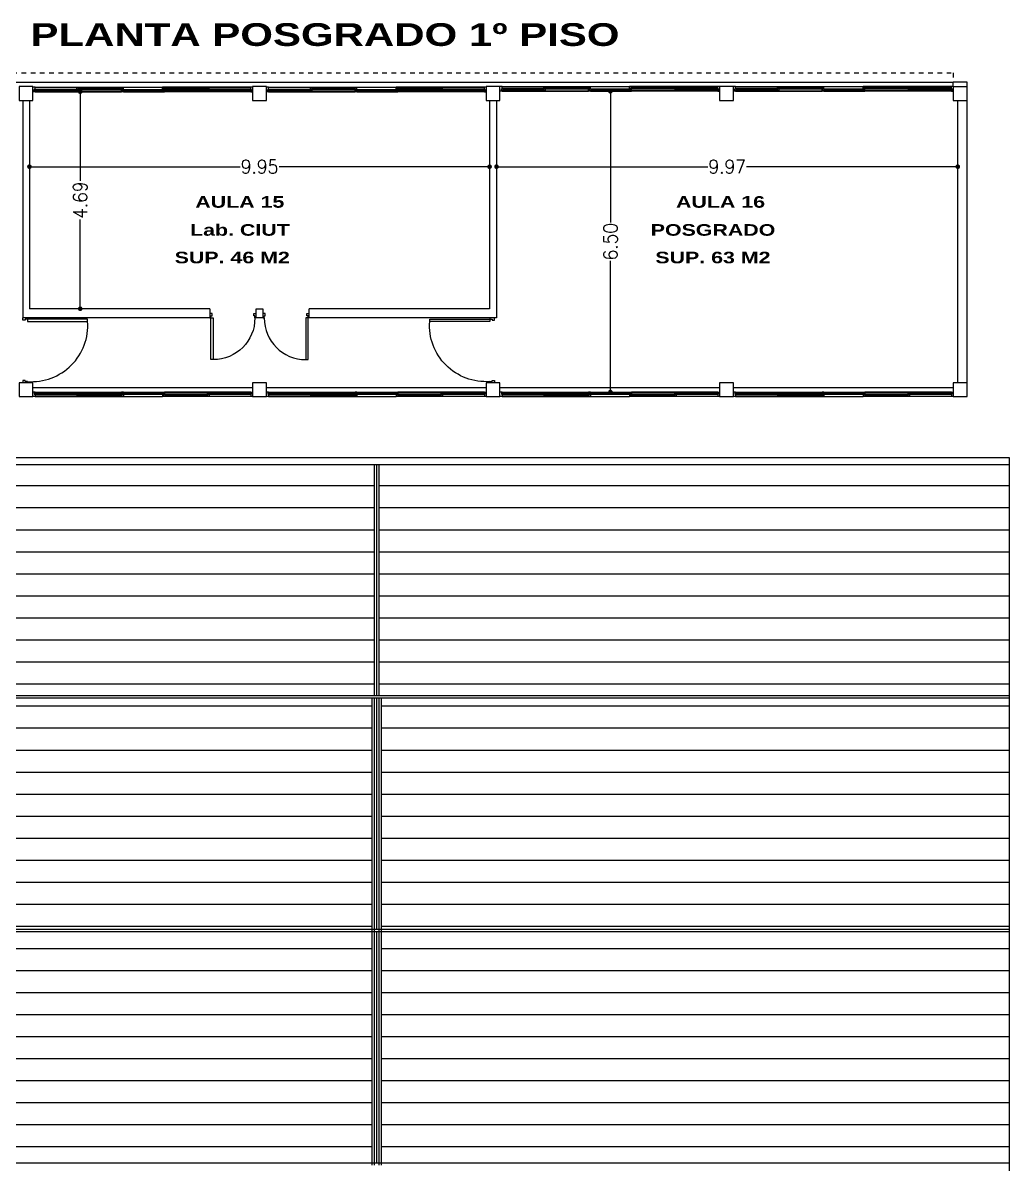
# Model space of a CAD drawing. Header units: millimetres. Extents: x -735 to -481, y 85 to 450.
# Drawn here: x -617.82 to -596.49, y 371.57 to 396.24 of the extents above; entities that cross this region are included whole.
import ezdxf

# ---------------------------------------------------------------- set-up
doc = ezdxf.new("R2010")
doc.units = ezdxf.units.MM
doc.header["$PDMODE"] = 35
doc.header["$PDSIZE"] = -2
doc.linetypes.add('DASHED', pattern=[0.75, 0.5, -0.25])
doc.layers.get('0').update_dxf_attribs({"color": 6, "linetype": 'CONTINUOUS'})
doc.layers.get('Defpoints').update_dxf_attribs({"linetype": 'CONTINUOUS'})
for name, color, linetype in [('A-CARPINTERIAS PUERTAS', 2, 'CONTINUOUS'), ('A-CARPINTERIAS VENTANAS', 2, 'CONTINUOUS'), ('A-MUROS', 5, 'CONTINUOUS'), ('A-PROYECCION', 3, 'DASHED'), ('A-TECHOS', 6, 'CONTINUOUS'), ('CARPINTERIAS', 2, 'CONTINUOUS'), ('dib - muro vista1', 1, 'CONTINUOUS'), ('dib - muro vista2', 2, 'CONTINUOUS'), ('dib - texto', 2, 'CONTINUOUS'), ('E-COLUMNAS CUADRADAS', 6, 'CONTINUOUS'), ('ESTRUCTURA', 6, 'CONTINUOUS'), ('T-COTAS', 6, 'CONTINUOUS')]:
    doc.layers.add(name, color=color, linetype=linetype)
doc.styles.add('ROMANS', font='romans', dxfattribs={"width": 0.9})
doc.styles.add('STYLE1', font='swisseb.ttf', dxfattribs={"width": 1.32})
doc.dimstyles.new('COTAS1', dxfattribs={"dimtxt": 0.3, "dimasz": 0.1, "dimexe": 0.6, "dimexo": 0.2, "dimgap": 0.01, "dimtad": 0, "dimzin": 0, "dimdsep": 46, "dimtxsty": 'ROMANS', "dimblk": 'DOT', "dimcen": 2.5, "dimse1": 1, "dimse2": 1, "dimclrd": 256, "dimclre": 1, "dimclrt": 256, "dimadec": 0, "dimazin": 0, "dimtfac": 1, "dimtofl": 0, "dimtmove": 2, "dimatfit": 3, "dimldrblk": 'ARCHTICK', "dimfxl": 1, "dimtolj": 1, "dimtzin": 0, "dimarcsym": 0})
pattern_1 = [(0, (0.15, 0), (1e-16, 0.47625), [])]

# ---------------------------------------------------------------- blocks, each defined once
blk = doc.blocks.new('v9')
at = {"layer": 'CARPINTERIAS'}
for p, q in [((0.045, 0), (0, 0)), ((0.045, -0.1), (0, -0.1)), ((1.915, -0.05), (0.03, -0.05)), ((0.045, -0.05), (0.045, 0)), ((0.045, -0.1), (0.045, -0.09)), ((0.06, -0.05), (0.95, -0.05)), ((0.06, -0.09), (0.95, -0.09)), ((0.98, -0.01), (1.905, -0.01)), ((0.98, -0.05), (1.905, -0.05)), ((1.915, -0.01), (1.915, 0)), ((1.915, 0), (1.955, 0)), ((1.915, -0.1), (1.915, -0.05)), ((1.955, -0.1), (1.915, -0.1)), ((1.955, -0.05), (1.955, 0)), ((1.955, -0.05), (1.955, 0)), ((1.955, -0.1), (1.955, -0.09)), ((1.955, -0.1), (1.955, -0.09)), ((1.97, -0.05), (2.786, -0.05)), ((1.97, -0.09), (2.786, -0.09)), ((2.801, -0.05), (2.801, 0)), ((2.801, -0.05), (2.801, 0)), ((2.841, 0), (2.801, 0)), ((2.801, -0.1), (2.801, -0.09)), ((2.801, -0.1), (2.801, -0.09)), ((2.801, -0.1), (2.841, -0.1)), ((2.841, -0.01), (2.841, 0)), ((2.841, -0.1), (2.841, -0.05)), ((2.841, -0.05), (4.726, -0.05)), ((3.776, -0.01), (2.851, -0.01)), ((3.776, -0.05), (2.851, -0.05)), ((4.696, -0.05), (3.806, -0.05)), ((4.696, -0.09), (3.806, -0.09)), ((4.711, -0.05), (4.711, 0)), ((4.748, 0), (4.711, 0)), ((4.711, -0.1), (4.711, -0.09)), ((4.711, -0.1), (4.748, -0.1))]:
    blk.add_line(p, q, dxfattribs=at)
at = {"layer": 'CARPINTERIAS', "color": 1}
for p, q in [((0.045, 0), (1.915, 0)), ((4.711, 0), (2.841, 0)), ((0.95, -0.01), (0.045, -0.01)), ((0.045, -0.1), (1.915, -0.1)), ((0.06, -0.07), (0.95, -0.07)), ((0.98, -0.03), (1.905, -0.03)), ((0.98, -0.09), (1.915, -0.09)), ((1.955, 0), (2.801, 0)), ((1.955, -0.1), (2.801, -0.1)), ((1.97, -0.07), (2.786, -0.07)), ((3.776, -0.09), (2.841, -0.09)), ((4.711, -0.1), (2.841, -0.1)), ((3.776, -0.03), (2.851, -0.03)), ((3.806, -0.01), (4.711, -0.01)), ((4.696, -0.07), (3.806, -0.07))]:
    blk.add_line(p, q, dxfattribs=at)
at = {"layer": 'CARPINTERIAS'}
for points in [[(0.03, -0.05), (0.06, -0.05), (0.06, -0.09), (0.03, -0.09)], [(0.95, -0.01), (0.98, -0.01), (0.98, -0.05), (0.95, -0.05)], [(0.95, -0.05), (0.98, -0.05), (0.98, -0.09), (0.95, -0.09)], [(1.905, -0.01), (1.93, -0.01), (1.93, -0.05), (1.905, -0.05)], [(1.94, -0.05), (1.97, -0.05), (1.97, -0.09), (1.94, -0.09)], [(2.816, -0.05), (2.786, -0.05), (2.786, -0.09), (2.816, -0.09)], [(2.851, -0.01), (2.826, -0.01), (2.826, -0.05), (2.851, -0.05)], [(3.806, -0.01), (3.776, -0.01), (3.776, -0.05), (3.806, -0.05)], [(3.806, -0.05), (3.776, -0.05), (3.776, -0.09), (3.806, -0.09)], [(4.726, -0.05), (4.696, -0.05), (4.696, -0.09), (4.726, -0.09)]]:
    blk.add_lwpolyline(points, close=True, dxfattribs=at)
blk = doc.blocks.new('P90')
at = {"color": 3}
blk.add_lwpolyline([(0.0246, 0.1), (0.0746, 0.1), (0.0746, 1), (0.0246, 1)], close=True, dxfattribs=at)
at = {"color": 2}
for points in [[(0, 0.1), (0.0246, 0.1), (0.0246, 0.05), (0.0496, 0.05), (0.0496, 0), (0.0246, 0), (0.0246, 0), (0, 0)], [(0.9992, 0.1), (0.9746, 0.1), (0.9746, 0.05), (0.9496, 0.05), (0.9496, 0), (0.9746, 0), (0.9746, 0), (0.9992, 0)]]:
    blk.add_lwpolyline(points, dxfattribs=at)
at = {"color": 1}
blk.add_arc((0.0746, 0.1), 0.9, 0, 90, dxfattribs=at)
blk = doc.blocks.new('puerta1.4')
at = {"color": 3}
blk.add_lwpolyline([(9.878, 28.775), (9.928, 28.775), (9.928, 30.075), (9.878, 30.075)], close=True, dxfattribs=at)
at = {"color": 2}
for points in [[(9.853, 28.775), (9.878, 28.775), (9.878, 28.725), (9.903, 28.725), (9.903, 28.675), (9.878, 28.675), (9.878, 28.675), (9.853, 28.675)], [(11.252, 28.775), (11.228, 28.775), (11.228, 28.725), (11.203, 28.725), (11.203, 28.675), (11.228, 28.675), (11.228, 28.675), (11.252, 28.675)]]:
    blk.add_lwpolyline(points, dxfattribs=at)
at = {"color": 1}
blk.add_arc((10.012, 28.86), 1.218, 356.0169, 93.9831, dxfattribs=at)
blk = doc.blocks.new('_Dot')
at = {"color": 0, "linetype": 'ByBlock', "lineweight": -2}
blk.add_line((-0.5, 0), (-1, 0), dxfattribs=at)
at = {"color": 0, "linetype": 'ByBlock', "const_width": 0.5}
blk.add_lwpolyline([(-0.25, 0, 1), (0.25, 0, 1)], format="xyb", close=True, dxfattribs=at)
blk = doc.blocks.new('*D65')
at = {"layer": 'Defpoints', "color": 0, "transparency": 16777216}
for p in [(-607.726, 393.132), (-617.672, 392.312), (-607.726, 392.312)]:
    blk.add_point(p, dxfattribs=at)
at = {"layer": 'T-COTAS', "lineweight": -2, "transparency": 16777216}
for p, q in [((-617.572, 393.132), (-613.12, 393.132)), ((-607.826, 393.132), (-612.277, 393.132))]:
    blk.add_line(p, q, dxfattribs=at)
at = {"layer": 'T-COTAS', "lineweight": -2, "transparency": 16777216, "xscale": 0.1, "yscale": 0.1, "zscale": 0.1, "rotation": 180}
blk.add_blockref('_Dot', (-617.672, 393.132), dxfattribs=at)
at = {"layer": 'T-COTAS', "lineweight": -2, "transparency": 16777216, "xscale": 0.1, "yscale": 0.1, "zscale": 0.1}
blk.add_blockref('_Dot', (-607.726, 393.132), dxfattribs=at)
at = {"layer": 'T-COTAS', "transparency": 16777216, "insert": (-612.699, 393.132), "char_height": 0.3, "attachment_point": 5, "style": 'ROMANS'}
blk.add_mtext('\\A1;9.95', dxfattribs=at)
blk = doc.blocks.new('_ARCHTICK')
at = {"color": 0, "linetype": 'ByBlock', "const_width": 0.00381}
blk.add_lwpolyline([(-0.0127, -0.0127), (0.0127, 0.0127)], dxfattribs=at)
blk = doc.blocks.new('*D66')
at = {"layer": 'Defpoints', "color": 0, "transparency": 16777216}
for p in [(-607.576, 393.132), (-597.605, 393.132), (-597.605, 393.132)]:
    blk.add_point(p, dxfattribs=at)
at = {"layer": 'T-COTAS', "lineweight": -2, "transparency": 16777216}
for p, q in [((-607.476, 393.132), (-603.011, 393.132)), ((-597.705, 393.132), (-602.169, 393.132))]:
    blk.add_line(p, q, dxfattribs=at)
at = {"layer": 'T-COTAS', "lineweight": -2, "transparency": 16777216, "xscale": 0.1, "yscale": 0.1, "zscale": 0.1, "rotation": 180}
blk.add_blockref('_Dot', (-607.576, 393.132), dxfattribs=at)
at = {"layer": 'T-COTAS', "lineweight": -2, "transparency": 16777216, "xscale": 0.1, "yscale": 0.1, "zscale": 0.1}
blk.add_blockref('_Dot', (-597.605, 393.132), dxfattribs=at)
at = {"layer": 'T-COTAS', "transparency": 16777216, "insert": (-602.59, 393.132), "char_height": 0.3, "attachment_point": 5, "style": 'ROMANS'}
blk.add_mtext('\\A1;9.97', dxfattribs=at)
blk = doc.blocks.new('*D67')
at = {"layer": 'Defpoints', "color": 0, "transparency": 16777216}
for p in [(-616.575, 394.753), (-615.723, 394.753), (-615.723, 390.062)]:
    blk.add_point(p, dxfattribs=at)
at = {"layer": 'T-COTAS', "lineweight": -2, "transparency": 16777216}
for p, q in [((-616.575, 394.653), (-616.575, 392.823)), ((-616.575, 390.162), (-616.575, 391.993))]:
    blk.add_line(p, q, dxfattribs=at)
at = {"layer": 'T-COTAS', "lineweight": -2, "transparency": 16777216, "xscale": 0.1, "yscale": 0.1, "zscale": 0.1}
for p, rotation in [((-616.575, 394.753), 90), ((-616.575, 390.062), 270)]:
    blk.add_blockref('_Dot', p, dxfattribs=dict(at, rotation=rotation))
at = {"layer": 'T-COTAS', "transparency": 16777216, "insert": (-616.575, 392.408), "char_height": 0.3, "attachment_point": 5, "rotation": 90, "style": 'ROMANS'}
blk.add_mtext('\\A1;4.69', dxfattribs=at)
blk = doc.blocks.new('*D68')
at = {"layer": 'Defpoints', "color": 0, "transparency": 16777216}
for p in [(-605.123, 394.762), (-605.123, 388.262), (-605.114, 388.262)]:
    blk.add_point(p, dxfattribs=at)
at = {"layer": 'T-COTAS', "lineweight": -2, "transparency": 16777216}
for p, q in [((-605.114, 394.662), (-605.114, 391.927)), ((-605.114, 388.362), (-605.114, 391.097))]:
    blk.add_line(p, q, dxfattribs=at)
at = {"layer": 'T-COTAS', "lineweight": -2, "transparency": 16777216, "xscale": 0.1, "yscale": 0.1, "zscale": 0.1}
for p, rotation in [((-605.114, 394.762), 90), ((-605.114, 388.262), 270)]:
    blk.add_blockref('_Dot', p, dxfattribs=dict(at, rotation=rotation))
at = {"layer": 'T-COTAS', "transparency": 16777216, "insert": (-605.114, 391.512), "char_height": 0.3, "attachment_point": 5, "rotation": 90, "style": 'ROMANS'}
blk.add_mtext('\\A1;6.50', dxfattribs=at)

msp = doc.modelspace()

# ---------------------------------------------------------------- hatches: boundary and pattern name
at = {"layer": 'A-TECHOS', "ltscale": 10}
h = msp.add_hatch(dxfattribs=at)
h.set_pattern_fill('ANSI31', color=1, scale=0.15, angle=315, style=0)
h.set_pattern_definition(pattern_1)
h.paths.add_polyline_path([(-610.215, 381.698), (-610.215, 386.698), (-623.835, 386.698), (-623.835, 381.698)])
h = msp.add_hatch(dxfattribs=at)
h.set_pattern_fill('ANSI31', color=1, scale=0.15, angle=315, style=0)
h.set_pattern_definition(pattern_1)
h.paths.add_polyline_path([(-596.495, 381.698), (-596.495, 386.698), (-610.115, 386.698), (-610.115, 381.698)])
h = msp.add_hatch(dxfattribs=at)
h.set_pattern_fill('ANSI31', color=1, scale=0.15, angle=315, style=0)
h.set_pattern_definition(pattern_1)
h.paths.add_polyline_path([(-610.265, 376.648), (-610.265, 381.648), (-623.835, 381.648), (-623.835, 376.648)])
h = msp.add_hatch(dxfattribs=at)
h.set_pattern_fill('ANSI31', color=1, scale=0.15, angle=315, style=0)
h.set_pattern_definition(pattern_1)
h.paths.add_polyline_path([(-596.495, 376.648), (-596.495, 381.648), (-610.065, 381.648), (-610.065, 376.648)])
h = msp.add_hatch(dxfattribs=at)
h.set_pattern_fill('ANSI31', color=1, scale=0.15, angle=315, style=0)
h.set_pattern_definition(pattern_1)
h.paths.add_polyline_path([(-623.835, 376.598), (-623.835, 371.598), (-610.265, 371.598), (-610.265, 376.598)])
h = msp.add_hatch(dxfattribs=at)
h.set_pattern_fill('ANSI31', color=1, scale=0.15, angle=315, style=0)
h.set_pattern_definition(pattern_1)
h.paths.add_polyline_path([(-596.495, 371.598), (-596.495, 376.598), (-610.065, 376.598), (-610.065, 371.598)])

# ---------------------------------------------------------------- linework, layer by layer
at = {"layer": 'A-CARPINTERIAS VENTANAS'}
for points in [[(-617.597, 388.362), (-612.849, 388.362)], [(-612.549, 388.362), (-607.801, 388.362)], [(-607.501, 388.362), (-602.753, 388.362)], [(-602.453, 388.362), (-597.705, 388.362)]]:
    msp.add_lwpolyline(points, dxfattribs=at)
at = {"layer": 'A-MUROS', "ltscale": 0.06}
for p, q in [((-597.405, 394.962), (-597.705, 394.962)), ((-597.705, 394.862), (-597.705, 394.962)), ((-597.405, 394.862), (-597.405, 394.962))]:
    msp.add_line(p, q, dxfattribs=at)
at = {"layer": 'A-MUROS'}
for p, q in [((-617.813, 394.562), (-617.813, 389.862)), ((-617.672, 394.562), (-617.672, 390.062)), ((-607.726, 394.562), (-607.726, 390.062)), ((-607.576, 394.562), (-607.576, 389.862)), ((-597.605, 388.457), (-597.605, 394.562)), ((-597.405, 388.457), (-597.405, 394.562)), ((-613.774, 390.062), (-617.672, 390.062)), ((-612.624, 390.062), (-612.624, 389.862)), ((-611.624, 389.862), (-611.624, 390.062)), ((-607.726, 390.062), (-611.624, 390.062)), ((-617.672, 389.862), (-617.813, 389.862)), ((-607.576, 389.862), (-611.632, 389.862))]:
    msp.add_line(p, q, dxfattribs=at)
for points in [[(-613.774, 390.062), (-613.774, 389.862), (-617.672, 389.862)], [(-612.624, 389.862), (-612.774, 389.862), (-612.774, 390.062)], [(-612.774, 390.062), (-612.624, 390.062)]]:
    msp.add_lwpolyline(points, dxfattribs=at)
at = {"layer": 'A-PROYECCION', "ltscale": 0.02}
for p, q in [((-622.645, 395.162), (-597.705, 395.162)), ((-597.705, 395.162), (-597.705, 394.962))]:
    msp.add_line(p, q, dxfattribs=at)
at = {"layer": 'dib - muro vista1', "ltscale": 10}
for p, q in [((-596.495, 386.848), (-596.495, 346.298)), ((-623.835, 386.698), (-596.495, 386.698)), ((-610.215, 381.698), (-610.215, 386.698)), ((-610.115, 381.698), (-610.115, 386.698)), ((-610.265, 376.598), (-610.265, 381.648)), ((-610.065, 376.598), (-610.065, 381.648)), ((-610.265, 371.548), (-610.265, 376.598)), ((-610.065, 371.548), (-610.065, 376.598))]:
    msp.add_line(p, q, dxfattribs=at)
at = {"layer": 'dib - muro vista2'}
for p, q in [((-622.645, 394.962), (-597.705, 394.962)), ((-623.835, 386.848), (-596.495, 386.848)), ((-610.165, 381.698), (-610.165, 386.698)), ((-596.495, 381.698), (-623.835, 381.698)), ((-596.495, 381.648), (-623.835, 381.648)), ((-610.215, 376.648), (-610.215, 381.648)), ((-610.215, 376.598), (-610.215, 381.648)), ((-610.165, 376.648), (-610.165, 381.648)), ((-610.115, 376.648), (-610.115, 381.648)), ((-610.115, 376.598), (-610.115, 381.648)), ((-596.495, 376.648), (-623.835, 376.648)), ((-596.495, 376.598), (-623.835, 376.598)), ((-610.215, 371.598), (-610.215, 376.598)), ((-610.215, 371.548), (-610.215, 376.598)), ((-610.165, 371.598), (-610.165, 376.598)), ((-610.115, 371.598), (-610.115, 376.598)), ((-610.115, 371.548), (-610.115, 376.598)), ((-596.495, 371.598), (-623.835, 371.598))]:
    msp.add_line(p, q, dxfattribs=at)
at = {"layer": 'E-COLUMNAS CUADRADAS'}
for points in [[(-617.897, 394.562), (-617.597, 394.562), (-617.597, 394.862), (-617.897, 394.862)], [(-612.849, 394.562), (-612.549, 394.562), (-612.549, 394.862), (-612.849, 394.862)], [(-607.801, 394.562), (-607.501, 394.562), (-607.501, 394.862), (-607.801, 394.862)], [(-602.753, 394.562), (-602.453, 394.562), (-602.453, 394.862), (-602.753, 394.862)], [(-617.897, 388.162), (-617.597, 388.162), (-617.597, 388.462), (-617.897, 388.462)], [(-612.849, 388.162), (-612.549, 388.162), (-612.549, 388.462), (-612.849, 388.462)], [(-607.801, 388.162), (-607.501, 388.162), (-607.501, 388.462), (-607.801, 388.462)], [(-602.753, 388.162), (-602.453, 388.162), (-602.453, 388.462), (-602.753, 388.462)]]:
    msp.add_lwpolyline(points, close=True, dxfattribs=at)
for points in [[(-597.705, 394.862), (-597.705, 394.562), (-597.405, 394.562), (-597.405, 394.862)], [(-597.405, 388.457), (-597.705, 388.457), (-597.705, 388.162), (-597.405, 388.162), (-597.405, 388.462)]]:
    msp.add_lwpolyline(points, dxfattribs=at)
at = {"layer": 'ESTRUCTURA'}
msp.add_line((-597.705, 394.862), (-597.405, 394.862), dxfattribs=at)

# ---------------------------------------------------------------- block references
msp.add_blockref('v9', (-617.597, 394.853))
at = {"layer": 'A-CARPINTERIAS PUERTAS'}
for name, p, rotation in [('puerta1.4', (-646.489, 399.715), 270), ('P90', (-611.624, 389.962), 179.9999999999968)]:
    msp.add_blockref(name, p, dxfattribs=dict(at, rotation=rotation))
at = {"layer": 'A-CARPINTERIAS PUERTAS', "xscale": -1}
for name, p, rotation in [('P90', (-613.774, 389.962), 180), ('puerta1.4', (-578.946, 399.715), 90)]:
    msp.add_blockref(name, p, dxfattribs=dict(at, rotation=rotation))
at = {"layer": 'A-CARPINTERIAS VENTANAS'}
for p in [(-612.549, 394.853), (-607.501, 394.862), (-602.453, 394.862)]:
    msp.add_blockref('v9', p, dxfattribs=at)
at = {"layer": 'A-CARPINTERIAS VENTANAS', "xscale": -1, "rotation": 180}
for p in [(-617.597, 388.162), (-612.549, 388.162), (-607.501, 388.162), (-602.453, 388.162)]:
    msp.add_blockref('v9', p, dxfattribs=at)

# ---------------------------------------------------------------- texts
at = {"layer": 'dib - texto', "style": 'STYLE1', "width": 1.32}
for s, height, p in [('PLANTA POSGRADO 1º PISO', 0.4921, (-617.651, 395.742)), ('AULA 15', 0.2504, (-614.087, 392.245)), ('AULA 16', 0.2504, (-603.696, 392.245)), ('Lab. CIUT ', 0.2504, (-614.2, 391.64)), ('POSGRADO', 0.2504, (-604.243, 391.64)), ('SUP. 46 M2', 0.2504, (-614.533, 391.044)), ('SUP. 63 M2', 0.2504, (-604.143, 391.044))]:
    msp.add_text(s, height=height, dxfattribs=at).set_placement(p)

# ---------------------------------------------------------------- dimensions: what is measured, and where the dimension line sits
at = {"layer": 'T-COTAS'}
for base, p1, p2, picture, middle in [((-616.575, 394.753), (-615.723, 390.062), (-615.723, 394.753), '*D67', (-616.575, 392.408)), ((-605.114, 388.262), (-605.123, 394.762), (-605.123, 388.262), '*D68', (-605.114, 391.512))]:
    dim = msp.add_linear_dim(base=base, p1=p1, p2=p2, angle=90, dimstyle='COTAS1', dxfattribs=at)
    dim.commit()
    dim.dimension.update_dxf_attribs({"geometry": picture, "text_midpoint": middle})
for base, p1, p2, picture, middle in [((-607.726, 393.132), (-617.672, 392.312), (-607.726, 392.312), '*D65', (-612.699, 393.132)), ((-597.605, 393.132), (-607.576, 393.132), (-597.605, 393.132), '*D66', (-602.59, 393.132))]:
    dim = msp.add_linear_dim(base=base, p1=p1, p2=p2, dimstyle='COTAS1', dxfattribs=at)
    dim.commit()
    dim.dimension.update_dxf_attribs({"geometry": picture, "text_midpoint": middle})

doc.saveas('drawing.dxf')
